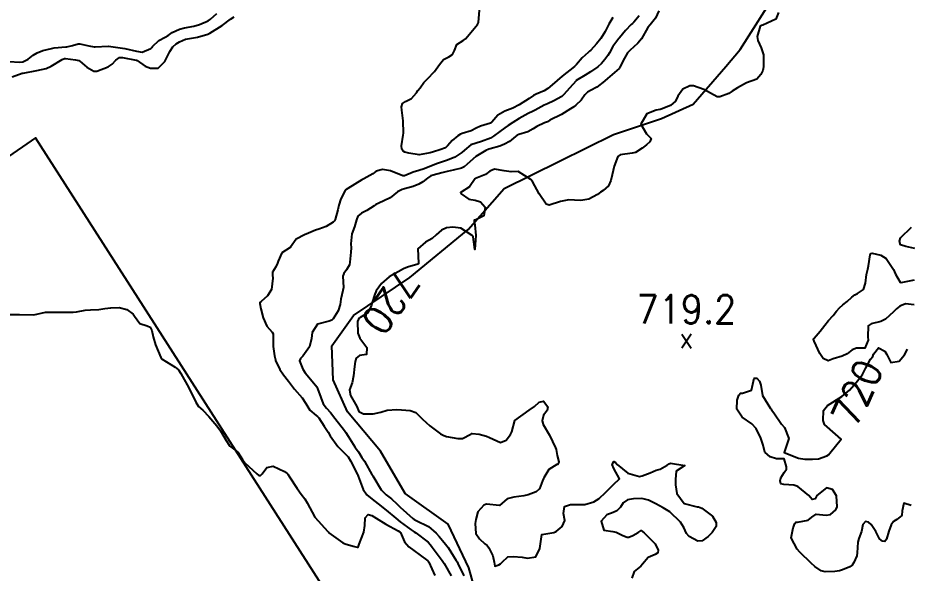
# Model space of a CAD drawing. Header units: metres. Extents: x 318500 to 325275, y 7408834 to 7428799.
# Drawn here: x 320683.9 to 320809.2, y 7414836.1 to 7414914.3 of the extents above; entities that cross this region are included whole.
import ezdxf
from ezdxf.enums import TextEntityAlignment as Align

# ---------------------------------------------------------------- set-up
doc = ezdxf.new("R2010")
doc.units = ezdxf.units.M
doc.header["$MEASUREMENT"] = 0
for name, color, linetype in [('Cotas', 45, 'Continuous'), ('Curvas de Nivel 1m', 11, 'Continuous'), ('Curvas de Nivel 5m', 15, 'Continuous'), ('Edificações', 30, 'Continuous'), ('Hidrografia', 140, 'Continuous'), ('Pontos Cotados', 45, 'Continuous'), ('Vias Primárias', 230, 'Continuous')]:
    doc.layers.add(name, color=color, linetype=linetype)
doc.styles.add('Style-STANDARD', font='STANDARD.shx')

# ---------------------------------------------------------------- blocks, each defined once
blk = doc.blocks.new('ELVTXT_9')
at = {"layer": 'Pontos Cotados', "linetype": 'Continuous', "style": 'Style-STANDARD'}
for s, height, p in [('719.2', 4, (0, 4)), ('x', 3, (0, 0))]:
    blk.add_text(s, height=height, dxfattribs=at).set_placement(p, align=Align.MIDDLE_CENTER)

msp = doc.modelspace()

# ---------------------------------------------------------------- linework, layer by layer
at = {"layer": 'Curvas de Nivel 1m', "flags": 128}
for points, elevation in [([(320682.62, 7414908.16), (320684.18, 7414908.09), (320684.62, 7414908.15), (320685.37, 7414908.51), (320686.06, 7414909.06), (320686.63, 7414909.41), (320687.42, 7414909.71), (320688.64, 7414910.02), (320689.02, 7414910.09), (320690.65, 7414910.26), (320690.82, 7414910.27), (320691.61, 7414910.43), (320692.39, 7414910.68), (320692.65, 7414910.68), (320693.89, 7414910.4), (320694.65, 7414910.26), (320694.79, 7414910.25), (320696.65, 7414910.33), (320696.67, 7414910.34), (320698.65, 7414910.07), (320698.96, 7414910.02), (320700.64, 7414909.63), (320701.44, 7414909.5), (320702.65, 7414910), (320702.77, 7414910.15), (320702.86, 7414910.28), (320703.79, 7414911.14), (320704.67, 7414911.62), (320705.08, 7414911.85), (320705.67, 7414912.25), (320706.69, 7414912.75), (320707.41, 7414912.94), (320708.69, 7414913.15), (320709.5, 7414913.38), (320710.7, 7414913.9), (320711.07, 7414914.17), (320711.93, 7414914.94)], 721), ([(320683.11, 7414906.03), (320684.51, 7414906.52), (320684.6, 7414906.54), (320684.63, 7414906.55), (320686.6, 7414906.91), (320687.88, 7414907.2), (320688.61, 7414907.52), (320690.14, 7414908.45), (320690.47, 7414908.59), (320690.62, 7414908.61), (320692.04, 7414908.43), (320692.51, 7414908.31), (320692.62, 7414908.24), (320693.6, 7414907.39), (320694.6, 7414906.8), (320695.04, 7414906.81), (320696.61, 7414907.45), (320697.17, 7414907.8), (320697.69, 7414908.35), (320698.23, 7414908.74), (320698.63, 7414908.76), (320700.56, 7414908.37), (320700.62, 7414908.36), (320700.71, 7414908.31), (320701.84, 7414907.52), (320702.61, 7414907.26), (320703.66, 7414907.22), (320704.62, 7414908.18), (320704.65, 7414908.26), (320705.3, 7414909.59), (320705.74, 7414910.24), (320706.22, 7414910.67), (320706.66, 7414910.96), (320707.55, 7414911.33), (320708.67, 7414911.52), (320709.24, 7414911.62), (320710.68, 7414912.05), (320710.77, 7414912.08), (320710.97, 7414912.18), (320712.69, 7414913.26), (320713.87, 7414914.13), (320714.37, 7414914.46)], 722), ([(320771.45, 7414914.64), (320770.7, 7414913.71), (320770.54, 7414913.55), (320770.34, 7414913.38), (320769.53, 7414912.55), (320768.68, 7414911.51), (320768.59, 7414911.4), (320767.77, 7414910.31), (320767.26, 7414909.42), (320767.05, 7414909.02), (320766.64, 7414908.44), (320766.16, 7414907.91), (320765.63, 7414907.44), (320764.61, 7414906.74), (320763.83, 7414906.24), (320762.6, 7414905.5), (320762.58, 7414905.48), (320761.65, 7414904.43), (320760.84, 7414903.51), (320760.71, 7414903.37), (320760.57, 7414903.27), (320759.45, 7414902.63), (320758.55, 7414902.23), (320758.07, 7414902.03), (320757.21, 7414901.55), (320756.79, 7414901.31), (320756.54, 7414901.2), (320755.81, 7414900.85), (320754.53, 7414900.14), (320753.64, 7414899.6), (320752.98, 7414899.15), (320752.51, 7414898.81), (320751.82, 7414898.31), (320750.92, 7414897.64), (320750.66, 7414897.47), (320750.49, 7414897.39), (320749.24, 7414896.89), (320748.48, 7414896.68), (320747.73, 7414896.42), (320746.83, 7414895.69), (320746.46, 7414895.34), (320745.46, 7414894.7), (320744.45, 7414894.3), (320742.92, 7414893.74), (320742.58, 7414893.61), (320742.44, 7414893.56), (320741.14, 7414893.06), (320740.43, 7414892.83), (320739.62, 7414892.59), (320738.41, 7414892.06), (320738.17, 7414892.05), (320736.42, 7414892.77), (320735.29, 7414892.98), (320734.42, 7414892.73), (320733.91, 7414892.37), (320733.08, 7414891.87), (320732.64, 7414891.64), (320732.4, 7414891.51), (320731.39, 7414890.9), (320730.39, 7414890.3), (320730.16, 7414890.14), (320729.99, 7414889.91), (320729.44, 7414888.85), (320729.15, 7414887.92), (320729, 7414887.28), (320728.61, 7414885.93), (320728.51, 7414885.74), (320728.32, 7414885.55), (320727.35, 7414884.91), (320726.31, 7414884.55), (320725.85, 7414884.43), (320724.87, 7414883.98), (320724.3, 7414883.75), (320723.14, 7414883.15), (320722.32, 7414882.01), (320722.31, 7414881.98), (320722.28, 7414881.96), (320721.09, 7414881.21), (320720.58, 7414880.04), (320720.51, 7414879.78), (320720.24, 7414879.25), (320719.8, 7414878.48), (320719.78, 7414878.05), (320719.82, 7414877.65), (320719.63, 7414876.05), (320719.07, 7414875.17), (320718.17, 7414874.36), (320718.02, 7414874.22), (320717.99, 7414874.07), (320718.16, 7414873.33), (320718.47, 7414872.07), (320718.97, 7414870.9), (320719.76, 7414870.05), (320719.87, 7414869.8), (320719.86, 7414868.04), (320720.07, 7414866.72), (320720.19, 7414866.16), (320720.22, 7414866.04), (320720.81, 7414864.79), (320721.35, 7414864.02), (320722.03, 7414863.11), (320722.91, 7414862), (320723.99, 7414860.78), (320724.5, 7414859.98), (320725.05, 7414859.06), (320725.96, 7414858.3), (320726.15, 7414858.15), (320726.31, 7414857.95), (320727.08, 7414856.8), (320727.63, 7414855.93), (320727.92, 7414855.45), (320729.01, 7414853.92), (320729.89, 7414853.03), (320730.44, 7414852.46), (320730.79, 7414851.9), (320731.76, 7414849.97), (320731.8, 7414849.88), (320731.85, 7414849.74), (320732.56, 7414847.87), (320733.07, 7414847.12), (320733.81, 7414846.52), (320734.7, 7414845.84), (320735.79, 7414844.96), (320737.17, 7414843.81), (320737.76, 7414843.33), (320739.32, 7414842.2), (320739.74, 7414841.92), (320739.99, 7414841.77), (320741.73, 7414840.43), (320742.06, 7414840.08), (320742.3, 7414839.74), (320743.69, 7414837.88), (320743.8, 7414837.72), (320743.98, 7414837.42), (320744.96, 7414835.7)], 722), ([(320774.21, 7414915.33), (320773.75, 7414914.3), (320772.99, 7414913.35), (320772.7, 7414912.97), (320771.79, 7414911.36), (320771.29, 7414910.75), (320770.66, 7414910.2), (320770.22, 7414909.82), (320769.82, 7414909.39), (320769.39, 7414908.64), (320768.75, 7414907.4), (320768.71, 7414907.31), (320768.62, 7414907.21), (320766.98, 7414905.8), (320766.6, 7414905.47), (320766.56, 7414905.43), (320765.48, 7414904.56), (320764.58, 7414904.1), (320764.18, 7414903.86), (320763.81, 7414903.47), (320763.28, 7414902.75), (320762.55, 7414902.01), (320762.25, 7414901.78), (320761.8, 7414901.49), (320760.53, 7414900.72), (320758.89, 7414899.9), (320758.52, 7414899.68), (320758.42, 7414899.64), (320758.14, 7414899.54), (320757.05, 7414899.01), (320756.51, 7414898.69), (320755.78, 7414898.29), (320754.49, 7414897.91), (320754.28, 7414897.81), (320754.02, 7414897.6), (320753.18, 7414896.9), (320752.47, 7414896.52), (320751.83, 7414896.26), (320750.46, 7414895.87), (320750.29, 7414895.82), (320749.87, 7414895.65), (320748.45, 7414894.77), (320747.23, 7414893.69), (320746.8, 7414893.33), (320746.43, 7414893.15), (320745.27, 7414892.87), (320744.42, 7414892.69), (320743.67, 7414892.49), (320742.42, 7414892.18), (320742.1, 7414892.07), (320741.62, 7414891.76), (320740.97, 7414891.2), (320740.4, 7414890.88), (320739.62, 7414890.56), (320738.39, 7414890.22), (320738.04, 7414890.15), (320737.42, 7414889.81), (320736.37, 7414888.98), (320734.69, 7414888.17), (320734.36, 7414888.02), (320734.11, 7414887.85), (320733.06, 7414887.16), (320732.34, 7414886.81), (320731.83, 7414886.39), (320731.63, 7414885.89), (320731.34, 7414884.87), (320730.95, 7414883.9), (320730.85, 7414882.47), (320730.88, 7414881.9), (320730.84, 7414881.33), (320730.7, 7414879.9), (320730.62, 7414879.53), (320730.23, 7414878.83), (320729.83, 7414878.31), (320729.72, 7414877.92), (320729.79, 7414876.33), (320729.72, 7414875.91), (320729.4, 7414874.7), (320729.31, 7414873.92), (320729.03, 7414873.04), (320728.33, 7414871.93), (320728.25, 7414871.82), (320728.14, 7414871.71), (320727.77, 7414871.57), (320726.13, 7414871.17), (320725.39, 7414869.97), (320725.27, 7414869.14), (320724.98, 7414867.98), (320724.07, 7414866.65), (320723.74, 7414866.31), (320723.6, 7414865.99), (320724.05, 7414864.81), (320724.38, 7414864.32), (320724.65, 7414863.98), (320726.02, 7414862.33), (320726.19, 7414861.96), (320726.25, 7414861.71), (320726.93, 7414859.95), (320727.38, 7414859.35), (320727.97, 7414858.7), (320728.59, 7414857.92), (320729.93, 7414856.17), (320730.11, 7414855.91), (320730.43, 7414855.39), (320731.39, 7414853.89), (320731.6, 7414853.59), (320731.89, 7414853.15), (320732.4, 7414852.39), (320732.75, 7414851.87), (320733.85, 7414849.9), (320733.88, 7414849.85), (320733.91, 7414849.79), (320735.1, 7414847.84), (320735.81, 7414847.11), (320736.54, 7414846.55), (320737.35, 7414845.81), (320737.79, 7414845.38), (320739.57, 7414843.77), (320739.77, 7414843.63), (320740.03, 7414843.51), (320741.75, 7414842.66), (320742.87, 7414841.73), (320743.27, 7414841.26), (320743.73, 7414840.7), (320744.19, 7414840.18), (320744.54, 7414839.71), (320745.69, 7414837.86), (320745.79, 7414837.69), (320745.91, 7414837.46), (320746.77, 7414835.68)], 721), ([(320767.73, 7414914.4), (320767.17, 7414913.42), (320766.69, 7414912.42), (320766.06, 7414911.44), (320765.45, 7414910.67), (320764.66, 7414909.8), (320764.48, 7414909.64), (320764.27, 7414909.46), (320763.43, 7414908.68), (320762.62, 7414907.78), (320762.49, 7414907.62), (320762.34, 7414907.48), (320760.61, 7414906.11), (320759.91, 7414905.52), (320759.21, 7414904.91), (320758.58, 7414904.39), (320758.06, 7414904.06), (320756.94, 7414903.56), (320756.67, 7414903.45), (320756.57, 7414903.4), (320755.98, 7414902.99), (320754.55, 7414902.06), (320753.66, 7414901.6), (320752.54, 7414901.17), (320751.52, 7414900.64), (320750.69, 7414899.64), (320750.6, 7414899.55), (320750.52, 7414899.51), (320749.08, 7414899.09), (320748.51, 7414898.78), (320747.78, 7414898.4), (320746.5, 7414898.04), (320746.27, 7414897.93), (320745.92, 7414897.71), (320745.13, 7414897.06), (320744.47, 7414896.31), (320744.17, 7414896.02), (320743.38, 7414895.74), (320742.46, 7414895.46), (320742.02, 7414895.32), (320740.45, 7414895.04), (320739, 7414895.25), (320738.46, 7414895.4), (320738.2, 7414895.55), (320738.01, 7414895.81), (320737.98, 7414896.29), (320738.21, 7414897.8), (320738.23, 7414898.06), (320738.22, 7414899.8), (320738.03, 7414901.3), (320737.98, 7414901.81), (320738.11, 7414902.24), (320738.55, 7414902.53), (320739.36, 7414902.99), (320740.08, 7414903.78), (320740.28, 7414904.08), (320740.58, 7414904.49), (320741.13, 7414905.24), (320741.61, 7414905.76), (320742.61, 7414906.76), (320743.31, 7414907.74), (320743.89, 7414908.47), (320744.64, 7414908.82), (320745.17, 7414909.19), (320745.42, 7414909.71), (320745.78, 7414910.59), (320746.67, 7414911.14), (320747, 7414911.37), (320747.25, 7414911.69), (320748.7, 7414913.39), (320748.83, 7414913.67), (320748.97, 7414915.43)], 723), ([(320682.14, 7414872.55), (320684.14, 7414872.52), (320686.14, 7414872.49), (320687.78, 7414872.84), (320688.15, 7414872.87), (320689.75, 7414872.85), (320690.15, 7414872.84), (320691.71, 7414872.85), (320692.15, 7414872.91), (320693.4, 7414873.15), (320694.15, 7414873.19), (320695.3, 7414873.23), (320696.16, 7414873.36), (320697.01, 7414873.49), (320698.16, 7414873.53), (320699.26, 7414873.21), (320700.14, 7414872.59), (320700.34, 7414872.31), (320701.07, 7414871.24), (320702.13, 7414870.92), (320702.57, 7414870.72), (320702.79, 7414870.27), (320702.99, 7414869.38), (320703.3, 7414868.26), (320704.06, 7414866.45), (320704.23, 7414866.25), (320706.05, 7414865.12), (320706.55, 7414864.72), (320706.87, 7414864.22), (320708.01, 7414862.2), (320708.98, 7414860.19), (320709.37, 7414859.58), (320709.97, 7414859.03), (320710.82, 7414858.16), (320711.94, 7414856.83), (320712.44, 7414856.14), (320713.26, 7414854.78), (320713.66, 7414854.12), (320713.76, 7414853.98), (320713.9, 7414853.86), (320714.92, 7414853.14), (320715.55, 7414852.09), (320715.87, 7414851.6), (320717.56, 7414850.07), (320717.85, 7414849.86), (320718.08, 7414849.83), (320718.31, 7414850.06), (320718.97, 7414850.95), (320719.87, 7414851.13), (320721.48, 7414850.39), (320721.85, 7414850.11), (320721.95, 7414850.01), (320722.19, 7414849.66), (320723.26, 7414848), (320723.81, 7414847.22), (320724.35, 7414846.53), (320724.67, 7414845.98), (320725.77, 7414843.96), (320727.58, 7414841.93), (320727.66, 7414841.85), (320727.74, 7414841.76), (320728.38, 7414841.28), (320729.72, 7414840.36), (320730.03, 7414840.21), (320731.16, 7414839.89), (320731.72, 7414839.76), (320731.84, 7414839.76), (320731.92, 7414839.88), (320732, 7414840.15), (320732.68, 7414841.87), (320732.81, 7414842.8), (320732.85, 7414843.86), (320733.28, 7414844.35), (320733.78, 7414844.21), (320734.39, 7414843.84), (320735.76, 7414842.99), (320737.49, 7414842.06), (320737.74, 7414841.89), (320737.82, 7414841.8), (320738.41, 7414840.48), (320739.02, 7414839.78), (320739.71, 7414839.25), (320741.5, 7414837.95), (320741.69, 7414837.79), (320741.73, 7414837.75), (320741.8, 7414837.64), (320742.66, 7414835.73)], 723)]:
    msp.add_lwpolyline(points, dxfattribs=dict(at, elevation=elevation))
at = {"layer": 'Curvas de Nivel 5m', "elevation": 720, "flags": 128}
for points in [[(320791.1, 7414915.1), (320790.72, 7414914.13), (320788.87, 7414913.3), (320788.71, 7414913.26), (320788.62, 7414913.23), (320788.53, 7414913.14), (320788.11, 7414911.72), (320788.19, 7414911.14), (320788.66, 7414910.12), (320788.98, 7414909.14), (320788.96, 7414907.46), (320788.93, 7414907.14), (320788.87, 7414906.9), (320788.62, 7414906.33), (320788.06, 7414905.69), (320786.6, 7414905.16), (320785.3, 7414904.47), (320784.58, 7414903.98), (320784.09, 7414903.68), (320782.85, 7414903.22), (320782.57, 7414903.18), (320782.46, 7414903.22), (320780.58, 7414904.22), (320779.13, 7414904.73), (320778.59, 7414904.74), (320777.61, 7414904.26), (320776.92, 7414903.29), (320776.56, 7414902.6), (320775.87, 7414902), (320774.54, 7414901.48), (320774.42, 7414901.44), (320773.84, 7414901.33), (320772.53, 7414900.81), (320771.69, 7414899.36), (320772.5, 7414897.99), (320773.16, 7414897.34), (320772.97, 7414896.85), (320772.48, 7414896.45), (320771.86, 7414895.97), (320770.93, 7414895.37), (320770.46, 7414895.25), (320768.8, 7414895.05), (320768.45, 7414894.79), (320767.92, 7414893.41), (320767.65, 7414892.19), (320767.46, 7414891.41), (320767.14, 7414890.67), (320766.39, 7414890.02), (320766.03, 7414889.79), (320765.61, 7414889.44), (320764.37, 7414888.78), (320763.23, 7414888.61), (320762.37, 7414888.66), (320761.54, 7414888.67), (320760.37, 7414888.46), (320758.78, 7414887.95), (320758.37, 7414888.06), (320757.38, 7414889.55), (320756.41, 7414891.26), (320756.19, 7414891.56), (320754.43, 7414892.68), (320753.42, 7414892.61), (320752.43, 7414892.77), (320751.07, 7414893), (320750.43, 7414892.71), (320749.82, 7414892.25), (320748.41, 7414891.7), (320748.39, 7414891.69), (320748.36, 7414891.67), (320747.56, 7414890.52), (320746.38, 7414889.77), (320746.33, 7414889.75), (320746.3, 7414889.7), (320746.38, 7414889.53), (320747.45, 7414888.77), (320748.37, 7414888.63), (320749.1, 7414888.39), (320749.77, 7414887.65), (320749.57, 7414886.42), (320748.33, 7414885.84), (320748.2, 7414885.8), (320748.21, 7414885.67), (320748.32, 7414885.16), (320748.42, 7414883.67), (320748.28, 7414881.67), (320748.08, 7414883.45), (320747.94, 7414883.68), (320746.31, 7414884.69), (320745.18, 7414884.85), (320744.32, 7414884.73), (320743.61, 7414884.43), (320742.87, 7414883.74), (320742.3, 7414883.26), (320741.33, 7414882.72), (320740.28, 7414881.77), (320740.38, 7414879.77), (320740.35, 7414879.67), (320740.25, 7414879.62), (320738.83, 7414879.21), (320738.24, 7414878.94), (320737.5, 7414878.54), (320736.22, 7414877.83), (320735.16, 7414876.89), (320734.39, 7414875.85), (320734.33, 7414875.72), (320734.19, 7414875.38), (320733.82, 7414874.21), (320733.74, 7414873.86), (320733.24, 7414872.77), (320732.14, 7414872.11), (320732.01, 7414872.01), (320731.93, 7414871.88), (320731.78, 7414871.53), (320731.79, 7414869.88), (320732.11, 7414869.19), (320733.09, 7414867.86), (320733.03, 7414866.91), (320732.07, 7414866.76), (320731.57, 7414866.39), (320731.44, 7414865.89), (320731.34, 7414865.18), (320731.21, 7414863.89), (320731, 7414862.92), (320730.64, 7414861.9), (320730.8, 7414861.1), (320731.49, 7414859.89), (320731.65, 7414859.55), (320731.97, 7414858.87), (320732.62, 7414858.52), (320733.97, 7414858.55), (320735.04, 7414858.77), (320735.97, 7414859.03), (320737.3, 7414859.14), (320737.97, 7414859.1), (320739.21, 7414859.02), (320739.97, 7414858.7), (320740.93, 7414857.76), (320741.95, 7414856.84), (320743.48, 7414855.73), (320743.93, 7414855.47), (320744.31, 7414855.33), (320745.92, 7414855.03), (320746.57, 7414855.03), (320747.72, 7414855.67), (320747.85, 7414855.75), (320747.93, 7414855.77), (320748.91, 7414855.66), (320749.93, 7414855.4), (320750.39, 7414855.17), (320751.91, 7414854.51), (320752.71, 7414854.81), (320753.33, 7414855.6), (320753.52, 7414856.01), (320753.96, 7414857.59), (320755.97, 7414859.04), (320756.72, 7414859.55), (320757.38, 7414860.15), (320757.99, 7414860.32), (320758.6, 7414859.52), (320758.48, 7414859.02), (320757.97, 7414858.33), (320757.77, 7414857.53), (320757.95, 7414857.04), (320758.83, 7414855.52), (320759.66, 7414853.75), (320759.74, 7414853.51), (320759.89, 7414852.64), (320760.13, 7414851.76), (320760.11, 7414851.51), (320759.98, 7414851.41), (320759.88, 7414851.37), (320758.72, 7414850.67), (320758.01, 7414849.53), (320757.97, 7414849.41), (320757.84, 7414849.07), (320757.42, 7414847.95), (320756.95, 7414847.54), (320755.82, 7414847.11), (320755.2, 7414846.95), (320753.81, 7414846.79), (320752.88, 7414846.53), (320751.8, 7414845.61), (320749.95, 7414845.78), (320749.8, 7414845.76), (320749.59, 7414845.64), (320748.72, 7414844.72), (320748.42, 7414843.66), (320748.37, 7414843.06), (320748.45, 7414841.66), (320748.98, 7414840.9), (320749.73, 7414840.22), (320750.04, 7414839.96), (320750.28, 7414839.63), (320750.83, 7414838.5), (320751.03, 7414837.62), (320751.1, 7414837.04), (320751.68, 7414837.25), (320751.91, 7414837.38), (320752.14, 7414837.61), (320752.93, 7414838.37), (320753.7, 7414838.44), (320754.96, 7414838.31), (320755.7, 7414838.18), (320756.88, 7414838.36), (320757.44, 7414839.53), (320757.74, 7414841.53), (320759.44, 7414841.81), (320759.75, 7414841.93), (320760.63, 7414842.63), (320761, 7414843.49), (320760.79, 7414844.48), (320760.96, 7414845.49), (320761.8, 7414845.75), (320762.08, 7414845.76), (320763.8, 7414845.77), (320765.09, 7414846.15), (320765.81, 7414846.58), (320766.71, 7414847.42), (320767.84, 7414848.55), (320768.69, 7414849.39), (320767.87, 7414850.82), (320767.67, 7414851.4), (320767.88, 7414851.83), (320768.13, 7414851.65), (320768.36, 7414851.39), (320769.86, 7414850.16), (320771.49, 7414849.72), (320771.86, 7414849.77), (320772.99, 7414850.2), (320773.87, 7414850.57), (320774.44, 7414850.75), (320775.39, 7414851.3), (320775.67, 7414851.5), (320775.88, 7414851.57), (320777.88, 7414851.27), (320776.69, 7414850.46), (320776.6, 7414849.28), (320776.59, 7414848.53), (320776.79, 7414847.28), (320777.81, 7414845.89), (320779.62, 7414845.42), (320779.8, 7414845.4), (320780.27, 7414845.23), (320781.78, 7414844.1), (320782.3, 7414843.2), (320782.32, 7414842.65), (320781.76, 7414841.8), (320781.2, 7414841.22), (320780.36, 7414840.61), (320779.74, 7414840.58), (320778.51, 7414841.26), (320778.15, 7414841.66), (320777.76, 7414842.5), (320777.27, 7414843.27), (320775.79, 7414844.71), (320774.86, 7414845.3), (320773.81, 7414845.86), (320772.79, 7414846.37), (320771.82, 7414846.6), (320770.64, 7414846.54), (320769.82, 7414846.39), (320769.21, 7414845.98), (320768.81, 7414845.38), (320768.31, 7414844.87), (320767.79, 7414844.61), (320766.91, 7414844.28), (320766.12, 7414843.42), (320766.47, 7414842.14), (320767.76, 7414841.94), (320768.2, 7414841.84), (320769.18, 7414841.38), (320769.75, 7414841.15), (320769.98, 7414841.13), (320770.58, 7414841.36), (320771.3, 7414841.81), (320771.76, 7414842.1), (320772.17, 7414841.76), (320772.58, 7414841.34), (320773.73, 7414840.19), (320774.13, 7414839.31), (320774.1, 7414838.93), (320773.71, 7414838.71), (320772.74, 7414838.3), (320771.95, 7414837.35), (320771.69, 7414837.04), (320770.74, 7414836.3), (320770.42, 7414835.36)], [(320810.3, 7414881.85), (320809.04, 7414882.11), (320808.3, 7414882.36), (320808.16, 7414882.87), (320808.31, 7414883.33), (320809.84, 7414884.85)], [(320810.19, 7414873.91), (320809, 7414874.05), (320808.18, 7414873.71), (320807.72, 7414873.34), (320807.3, 7414872.88), (320806.16, 7414871.87), (320805.5, 7414871.56), (320804.15, 7414871.23), (320803.75, 7414870.93), (320803.69, 7414869.36), (320803.72, 7414868.93), (320803.25, 7414867.79), (320802.1, 7414867.8), (320801.49, 7414867.57), (320800.76, 7414866.97), (320800.09, 7414866.66), (320798.82, 7414866.26), (320798.08, 7414866.02), (320797.4, 7414866.33), (320796.92, 7414867.02), (320796.12, 7414868.75), (320796.04, 7414869.03), (320796.05, 7414869.1), (320796.12, 7414869.19), (320796.96, 7414870.19), (320797.61, 7414871.01), (320798.16, 7414871.67), (320798.78, 7414872.38), (320799.26, 7414872.99), (320799.69, 7414873.47), (320800.18, 7414873.89), (320800.79, 7414874.38), (320801.41, 7414874.96), (320801.86, 7414875.3), (320802.21, 7414875.48), (320803.08, 7414876.07), (320803.36, 7414876.93), (320803.5, 7414878.18), (320803.68, 7414878.93), (320803.78, 7414879.4), (320804.01, 7414880.92), (320804.09, 7414881.11), (320804.28, 7414881.18), (320805.52, 7414880.91), (320806.27, 7414880.44), (320807.29, 7414878.88), (320807.58, 7414878.22), (320808.23, 7414877.09), (320808.39, 7414877.03), (320810.24, 7414877.42)], [(320809.81, 7414845.61), (320808.75, 7414845.93), (320808.53, 7414844.86), (320808.46, 7414844.19), (320807.78, 7414843.66), (320807.31, 7414843.34), (320806.98, 7414842.88), (320806.65, 7414841.99), (320806.32, 7414840.88), (320806.08, 7414840.55), (320805.75, 7414840.57), (320805.34, 7414840.9), (320804.79, 7414841.93), (320804.17, 7414842.91), (320803.78, 7414843.28), (320803.36, 7414843.34), (320802.99, 7414842.93), (320802.79, 7414841.96), (320802.4, 7414840.94), (320802.27, 7414840.42), (320802.2, 7414838.94), (320802.12, 7414838.54), (320801.7, 7414837.59), (320801.47, 7414837.18), (320801.17, 7414836.96), (320800.11, 7414836.55), (320799.68, 7414836.42), (320799.02, 7414836.31), (320797.68, 7414836.25), (320797.09, 7414836.42), (320796.21, 7414837.02), (320795.7, 7414837.47), (320794.12, 7414839.05), (320793.73, 7414839.48), (320792.9, 7414841.06), (320793.17, 7414842.46), (320793.42, 7414843.06), (320793.56, 7414843.27), (320793.77, 7414843.27), (320795.27, 7414843.54), (320795.78, 7414843.98), (320796.4, 7414844.41), (320797.79, 7414844.25), (320798.44, 7414844.34), (320799.19, 7414844.98), (320799.37, 7414845.41), (320799.27, 7414846.98), (320798.7, 7414847.85), (320797.84, 7414848.08), (320796.52, 7414847.02), (320796.27, 7414846.57), (320795.82, 7414846.47), (320795.37, 7414847.03), (320793.84, 7414848.28), (320793.26, 7414848.48), (320791.84, 7414848.56), (320791.42, 7414848.66), (320791.34, 7414849.09), (320791.43, 7414849.52), (320791.87, 7414850.26), (320792.21, 7414850.74), (320792.24, 7414851.07), (320791.9, 7414852.2), (320790.81, 7414852.18), (320789.9, 7414852.47), (320789.16, 7414853.12), (320788.92, 7414854.12), (320788.6, 7414855.12), (320787.95, 7414856.47), (320787.33, 7414857.14), (320785.97, 7414858.07), (320785.23, 7414859.17), (320785.27, 7414860.44), (320785.5, 7414861.17), (320785.76, 7414861.42), (320786.01, 7414861.45), (320787.3, 7414861.87), (320787.59, 7414863.14), (320787.65, 7414863.54), (320788.05, 7414863.55), (320788.43, 7414863.13), (320788.59, 7414862.56), (320788.86, 7414861.12), (320789.99, 7414859.27), (320790.06, 7414859.17), (320790.1, 7414859.11), (320790.42, 7414858.67), (320791.54, 7414857.09), (320791.95, 7414856.58), (320792.54, 7414855.07), (320791.91, 7414853.08), (320793.9, 7414852.28), (320794.79, 7414852.15), (320795.9, 7414852.14), (320796.72, 7414852.2), (320797.9, 7414852.6), (320798.13, 7414852.77), (320798.33, 7414852.99), (320799.93, 7414854.97), (320797.96, 7414856.68), (320797.58, 7414857.01), (320797.4, 7414857.58), (320797.44, 7414859.01), (320798, 7414859.69), (320800.01, 7414860.98), (320801.12, 7414861.86), (320802.04, 7414862.95), (320802.91, 7414864.08), (320803.37, 7414864.93), (320804.08, 7414866.24), (320804.38, 7414866.63), (320804.48, 7414866.92), (320805.17, 7414867.84), (320806.1, 7414867.37), (320806.38, 7414866.9), (320806.93, 7414865.74), (320808.08, 7414865.93), (320808.83, 7414866.86), (320809.29, 7414867.66)]]:
    msp.add_lwpolyline(points, dxfattribs=at)
at = {"layer": 'Edificações'}
msp.add_lwpolyline([(320729.79, 7414829.62), (320686.4, 7414897.44), (320633.48, 7414860.88), (320642.81, 7414844.35), (320640.01, 7414842.02), (320654.24, 7414804.25), (320686.65, 7414829.16), (320729.79, 7414829.62)], close=True, dxfattribs=at)
at = {"layer": 'Hidrografia'}
msp.add_lwpolyline([(320749.65, 7414829.04), (320747.44, 7414836.83), (320744.55, 7414842.98), (320738.48, 7414847.31), (320735.01, 7414853.28), (320730.36, 7414858.8), (320728.33, 7414863.32), (320728.14, 7414868.13), (320731.22, 7414872.37), (320739.12, 7414877.75), (320747.34, 7414884.52), (320752.45, 7414890.3), (320760.25, 7414894.14), (320767.86, 7414897.9), (320774.62, 7414900.15), (320779.05, 7414902.17), (320783.67, 7414907.46), (320785.7, 7414909.86), (320791, 7414918.26)], dxfattribs=at)
at = {"layer": 'Vias Primárias'}
msp.add_lwpolyline([(321109.37, 7414841.13, 0), (321121.45, 7414845.47, -0.165445)], format="xyb", dxfattribs=at)

# ---------------------------------------------------------------- block references
at = {"layer": 'Pontos Cotados', "linetype": 'Continuous'}
msp.add_blockref('ELVTXT_9', (320778.12, 7414869.27, 719.2), dxfattribs=at)

# ---------------------------------------------------------------- texts
at = {"layer": 'Cotas', "style": 'Style-STANDARD'}
for rotation, p in [(235.5105, (320736.45, 7414874.31, 720)), (65.2864, (320802.17, 7414861.5, 720))]:
    msp.add_text('720', height=4, rotation=rotation, dxfattribs=at).set_placement(p, align=Align.MIDDLE_CENTER)

doc.saveas('drawing.dxf')
